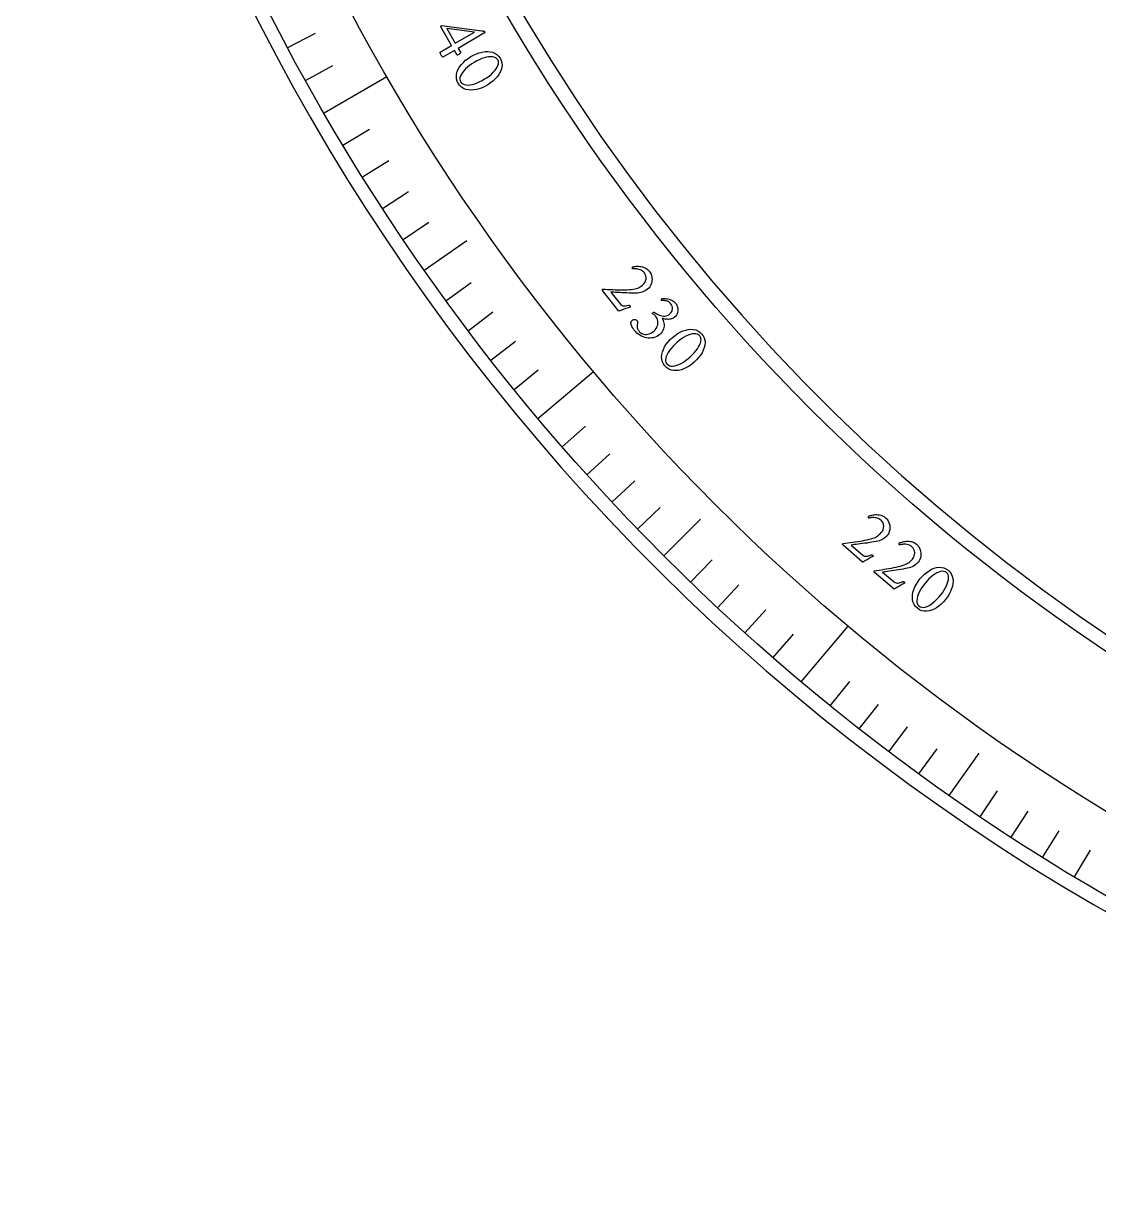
# Model space of a CAD drawing. Header units: millimetres. Extents: x -36.5 to 36.5, y -36.5 to 45.4.
# Drawn here: x -36.5 to -18.27, y -36.5 to -16.61 of the extents above; entities that cross this region are included whole.
import ezdxf

# ---------------------------------------------------------------- set-up
doc = ezdxf.new("R2010")
doc.units = ezdxf.units.MM
for name, color, linetype in [('CUT_INNER', 6, 'Continuous'), ('CUT_OUTER', 1, 'Continuous'), ('ENGRAVE', 7, 'Continuous'), ('ENGRAVE_FINE', 8, 'Continuous'), ('TEXT', 5, 'Continuous')]:
    doc.layers.add(name, color=color, linetype=linetype)

msp = doc.modelspace()

# ---------------------------------------------------------------- linework, layer by layer
at = {"layer": 'CUT_INNER'}
msp.add_arc((0, 0), 32.5, 92.46094, 87.53906, dxfattribs=at)
at = {"layer": 'CUT_OUTER'}
msp.add_arc((0.0001, -0.0001), 36.4999, 179.09243, 4.21888, dxfattribs=at)
at = {"layer": 'ENGRAVE'}
for points in [[(-31.4021, -18.13), (-30.3351, -17.514)], [(-29.7025, -20.7979), (-28.9816, -20.2931)], [(-27.7768, -23.3075), (-26.833, -22.5156)], [(-25.6397, -25.6397), (-25.0174, -25.0174)], [(-23.3075, -27.7768), (-22.5156, -26.833)], [(-20.7979, -29.7025), (-20.2931, -28.9816)]]:
    msp.add_lwpolyline(points, dxfattribs=at)
for radius in [36.26, 35.028, 32.74]:
    msp.add_circle((0, 0), radius, dxfattribs=at)
at = {"layer": 'ENGRAVE_FINE'}
for points in [[(-32.0157, -17.023), (-31.5495, -16.7752)], [(-31.7137, -17.5792), (-31.2519, -17.3232)], [(-31.0809, -18.6753), (-30.6283, -18.4033)], [(-30.7502, -19.2149), (-30.3025, -18.9351)], [(-30.4102, -19.7486), (-29.9674, -19.461)], [(-30.0609, -20.2763), (-29.6232, -19.9811)], [(-29.335, -21.3131), (-28.9078, -21.0027)], [(-28.9585, -21.8218), (-28.5368, -21.5041)], [(-28.5733, -22.3239), (-28.1572, -21.9988)], [(-28.1793, -22.8192), (-27.769, -22.4869)], [(-27.3658, -23.7887), (-26.9673, -23.4423)], [(-26.9464, -24.2627), (-26.5541, -23.9094)], [(-26.5189, -24.7293), (-26.1327, -24.3692)], [(-26.0833, -25.1883), (-25.7034, -24.8215)], [(-25.1883, -26.0833), (-24.8215, -25.7034)], [(-24.7293, -26.5189), (-24.3692, -26.1327)], [(-24.2627, -26.9464), (-23.9094, -26.5541)], [(-23.7887, -27.3658), (-23.4423, -26.9673)], [(-22.8192, -28.1793), (-22.4869, -27.769)], [(-22.3239, -28.5733), (-21.9988, -28.1572)], [(-21.8218, -28.9585), (-21.5041, -28.5368)], [(-21.3131, -29.335), (-21.0027, -28.9078)], [(-20.2763, -30.0609), (-19.9811, -29.6232)], [(-19.7486, -30.4102), (-19.461, -29.9674)], [(-19.2149, -30.7502), (-18.9351, -30.3025)], [(-18.6753, -31.0809), (-18.4033, -30.6283)]]:
    msp.add_lwpolyline(points, dxfattribs=at)
at = {"layer": 'TEXT'}
for points in [[(-28.6788, -16.7519), (-28.6768, -16.7563), (-28.676, -16.7606), (-28.6765, -16.7647), (-28.6781, -16.7687), (-28.6805, -16.7724), (-28.6832, -16.7756), (-28.6862, -16.7784), (-28.6895, -16.7806), (-29.1269, -17.0364), (-29.0883, -17.1022), (-29.0875, -17.1054), (-29.0886, -17.1095), (-29.0913, -17.1145), (-29.0959, -17.1204), (-29.1019, -17.1265), (-29.1087, -17.1324), (-29.1164, -17.1381), (-29.125, -17.1436), (-29.131, -17.1468), (-29.1363, -17.1491), (-29.141, -17.1504), (-29.1452, -17.1509), (-29.1905, -17.0736), (-29.3848, -17.1873), (-29.3852, -17.1869), (-29.3866, -17.1858), (-29.3888, -17.184), (-29.3919, -17.1815), (-29.3963, -17.1769), (-29.4022, -17.1688), (-29.4096, -17.1574), (-29.4185, -17.1425), (-29.4282, -17.1246), (-29.4337, -17.1111), (-29.4353, -17.1019), (-29.4327, -17.0971), (-29.2416, -16.986), (-29.4218, -16.6719), (-29.4214, -16.6681), (-29.4205, -16.6645), (-29.419, -16.6611), (-29.4169, -16.6578), (-29.4146, -16.6548), (-29.4123, -16.6523), (-29.41, -16.6503), (-29.4077, -16.6488), (-28.7262, -16.736), (-28.7207, -16.737), (-28.7144, -16.7382), (-28.7073, -16.7397), (-28.6994, -16.7414), (-28.6919, -16.7435), (-28.6859, -16.7459), (-28.6816, -16.7487), (-28.6788, -16.7519)], [(-28.8523, -16.7599), (-29.3213, -16.6995), (-29.1778, -16.949)], [(-28.4164, -17.2008), (-28.3972, -17.2393), (-28.3858, -17.2785), (-28.3822, -17.3185), (-28.3864, -17.3591), (-28.3974, -17.3998), (-28.4144, -17.4397), (-28.4372, -17.479), (-28.4659, -17.5176), (-28.4996, -17.5547), (-28.5373, -17.5897), (-28.5789, -17.6224), (-28.6245, -17.6529), (-28.6723, -17.6799), (-28.7203, -17.7023), (-28.7686, -17.72), (-28.8171, -17.7329), (-28.8649, -17.7408), (-28.9106, -17.743), (-28.9544, -17.7395), (-28.9962, -17.7305), (-29.0349, -17.7152), (-29.0692, -17.6933), (-29.0991, -17.6648), (-29.1246, -17.6295), (-29.1434, -17.5915), (-29.1545, -17.5523), (-29.1579, -17.512), (-29.1535, -17.4706), (-29.1423, -17.4291), (-29.1252, -17.3884), (-29.1022, -17.3486), (-29.0734, -17.3097), (-29.0395, -17.2724), (-29.0015, -17.2377), (-28.9595, -17.2054), (-28.9134, -17.1756), (-28.8653, -17.1493), (-28.8169, -17.1277), (-28.7684, -17.1107), (-28.7197, -17.0984), (-28.672, -17.0911), (-28.6265, -17.0893), (-28.583, -17.0931), (-28.5417, -17.1025), (-28.5037, -17.1177), (-28.4702, -17.1392), (-28.4411, -17.1669), (-28.4164, -17.2008)], [(-28.4536, -17.2309), (-28.4695, -17.2106), (-28.4897, -17.195), (-28.5143, -17.1842), (-28.5431, -17.1782), (-28.5754, -17.1765), (-28.6101, -17.1788), (-28.6473, -17.1852), (-28.687, -17.1956), (-28.7282, -17.2096), (-28.7701, -17.2271), (-28.8126, -17.248), (-28.8558, -17.2723), (-28.8971, -17.2986), (-28.9354, -17.3261), (-28.9705, -17.3548), (-29.0025, -17.3847), (-29.0306, -17.415), (-29.0541, -17.4447), (-29.0731, -17.474), (-29.0874, -17.5027), (-29.0964, -17.5301), (-29.0993, -17.5556), (-29.0961, -17.579), (-29.0869, -17.6004), (-29.0697, -17.6226), (-29.0483, -17.6394), (-29.0227, -17.6506), (-28.9929, -17.6564), (-28.9598, -17.6572), (-28.9243, -17.6538), (-28.8864, -17.6461), (-28.8461, -17.6341), (-28.8045, -17.6184), (-28.7626, -17.5997), (-28.7204, -17.5781), (-28.6779, -17.5535), (-28.6364, -17.5266), (-28.5984, -17.4989), (-28.564, -17.4704), (-28.5329, -17.4411), (-28.5059, -17.4116), (-28.4834, -17.3826), (-28.4654, -17.3542), (-28.452, -17.3262), (-28.4436, -17.2995), (-28.4411, -17.2747), (-28.4445, -17.2518), (-28.4536, -17.2309)], [(-26.2079, -21.4215), (-26.2247, -21.4266), (-26.2425, -21.4323), (-26.2613, -21.4386), (-26.2809, -21.4454), (-26.3007, -21.4523), (-26.3197, -21.459), (-26.3379, -21.4656), (-26.3553, -21.4719), (-26.3709, -21.4775), (-26.3838, -21.4822), (-26.3938, -21.4859), (-26.4011, -21.4886), (-26.6816, -21.1392), (-26.6817, -21.1367), (-26.6815, -21.1339), (-26.681, -21.1307), (-26.6803, -21.1272), (-26.6793, -21.1238), (-26.6782, -21.1211), (-26.6769, -21.1189), (-26.6754, -21.1174), (-26.6344, -21.1198), (-26.5928, -21.122), (-26.5504, -21.124), (-26.5074, -21.1258), (-26.4642, -21.1273), (-26.4216, -21.1283), (-26.3796, -21.1288), (-26.3381, -21.1288), (-26.298, -21.1283), (-26.2601, -21.1272), (-26.2243, -21.1255), (-26.1907, -21.1231), (-26.1576, -21.1194), (-26.1282, -21.1141), (-26.1024, -21.1072), (-26.0802, -21.0986), (-26.0601, -21.0886), (-26.0405, -21.0772), (-26.0213, -21.0643), (-26.0027, -21.0501), (-25.9797, -21.0283), (-25.9618, -21.0043), (-25.9492, -20.9781), (-25.9416, -20.9498), (-25.9397, -20.921), (-25.9437, -20.8937), (-25.9538, -20.8678), (-25.9698, -20.8434), (-25.9862, -20.8251), (-26.0038, -20.8099), (-26.0225, -20.7977), (-26.0424, -20.7885), (-26.0625, -20.7816), (-26.0819, -20.7764), (-26.1006, -20.7729), (-26.1185, -20.7711), (-26.1349, -20.7704), (-26.1487, -20.7701), (-26.16, -20.7704), (-26.1689, -20.7712), (-26.1709, -20.7678), (-26.1722, -20.7636), (-26.1726, -20.7588), (-26.1723, -20.7531), (-26.1715, -20.7478), (-26.1704, -20.7436), (-26.1692, -20.7406), (-26.1677, -20.7388), (-26.1605, -20.7366), (-26.1507, -20.7346), (-26.1382, -20.7326), (-26.123, -20.7306), (-26.1058, -20.7292), (-26.0873, -20.729), (-26.0675, -20.7299), (-26.0463, -20.7319), (-26.0246, -20.7352), (-26.003, -20.7402), (-25.9816, -20.7469), (-25.9603, -20.7552), (-25.9398, -20.7657), (-25.9206, -20.7788), (-25.9028, -20.7945), (-25.8863, -20.8128), (-25.8692, -20.8372), (-25.8559, -20.8629), (-25.8465, -20.8899), (-25.8409, -20.9184), (-25.8389, -20.9472), (-25.8403, -20.9753), (-25.8449, -21.0029), (-25.8529, -21.0299), (-25.8641, -21.0555), (-25.8781, -21.0787), (-25.8951, -21.0996), (-25.9151, -21.1183), (-25.937, -21.1345), (-25.9598, -21.1483), (-25.9835, -21.1598), (-26.0081, -21.1687), (-26.0334, -21.1756), (-26.0592, -21.1804), (-26.0855, -21.1834), (-26.1124, -21.1844), (-26.1486, -21.1843), (-26.1863, -21.1838), (-26.2255, -21.1829), (-26.2662, -21.1815), (-26.3071, -21.1798), (-26.3467, -21.1781), (-26.3851, -21.1763), (-26.4223, -21.1743), (-26.457, -21.1725), (-26.4881, -21.1708), (-26.5155, -21.1694), (-26.5393, -21.1681), (-26.3786, -21.368), (-26.3659, -21.3813), (-26.3519, -21.3913), (-26.3366, -21.398), (-26.3201, -21.4014), (-26.3018, -21.4021), (-26.2814, -21.4003), (-26.2586, -21.3962), (-26.2337, -21.3898), (-26.2298, -21.3891), (-26.226, -21.3899), (-26.2222, -21.3922), (-26.2184, -21.396), (-26.2171, -21.3979), (-26.2156, -21.4005), (-26.2139, -21.4039), (-26.2121, -21.4079), (-26.2104, -21.4121), (-26.2092, -21.4157), (-26.2083, -21.4188), (-26.2079, -21.4215)], [(-25.4371, -21.3595), (-25.4274, -21.3729), (-25.4189, -21.3885), (-25.4118, -21.4063), (-25.4059, -21.4262), (-25.402, -21.4474), (-25.4006, -21.469), (-25.4018, -21.4909), (-25.4056, -21.5133), (-25.4125, -21.5351), (-25.4232, -21.5556), (-25.4376, -21.5747), (-25.4558, -21.5924), (-25.4719, -21.6044), (-25.4889, -21.6139), (-25.507, -21.621), (-25.5261, -21.6256), (-25.5455, -21.6282), (-25.5647, -21.6293), (-25.5837, -21.6289), (-25.6025, -21.627), (-25.6203, -21.6242), (-25.6367, -21.6211), (-25.6516, -21.6177), (-25.665, -21.614), (-25.656, -21.6307), (-25.6484, -21.6495), (-25.6423, -21.6705), (-25.6376, -21.6935), (-25.635, -21.7177), (-25.6352, -21.7423), (-25.6383, -21.7672), (-25.6441, -21.7926), (-25.6535, -21.8175), (-25.667, -21.8411), (-25.6848, -21.8635), (-25.7067, -21.8846), (-25.7323, -21.904), (-25.759, -21.9198), (-25.7868, -21.9318), (-25.8158, -21.9402), (-25.8453, -21.9451), (-25.8748, -21.9469), (-25.9043, -21.9457), (-25.9337, -21.9415), (-25.9628, -21.9344), (-25.9911, -21.9248), (-26.0187, -21.9126), (-26.0454, -21.8979), (-26.0709, -21.881), (-26.0946, -21.8623), (-26.1167, -21.8416), (-26.1371, -21.8191), (-26.1453, -21.8086), (-26.1539, -21.7962), (-26.1627, -21.7821), (-26.1719, -21.7661), (-26.1805, -21.7493), (-26.1876, -21.7325), (-26.1934, -21.7157), (-26.1977, -21.6989), (-26.1976, -21.6949), (-26.1969, -21.6896), (-26.1956, -21.6829), (-26.1937, -21.6749), (-26.191, -21.6667), (-26.1873, -21.6594), (-26.1827, -21.6529), (-26.1771, -21.6475), (-26.1663, -21.6399), (-26.1552, -21.6347), (-26.1438, -21.632), (-26.1321, -21.6317), (-26.1209, -21.6335), (-26.1109, -21.6371), (-26.1023, -21.6425), (-26.0949, -21.6497), (-26.0879, -21.6602), (-26.0837, -21.6711), (-26.0824, -21.6827), (-26.084, -21.6948), (-26.0867, -21.707), (-26.089, -21.7189), (-26.0907, -21.7305), (-26.0919, -21.7418), (-26.0923, -21.7547), (-26.0909, -21.7674), (-26.0879, -21.78), (-26.0833, -21.7923), (-26.0774, -21.8042), (-26.071, -21.8154), (-26.0639, -21.826), (-26.0561, -21.836), (-26.0441, -21.8485), (-26.0302, -21.8594), (-26.0144, -21.8689), (-25.9968, -21.8769), (-25.9775, -21.8827), (-25.9566, -21.8853), (-25.9344, -21.8848), (-25.9106, -21.8812), (-25.8856, -21.8737), (-25.8597, -21.8616), (-25.833, -21.8448), (-25.8053, -21.8233), (-25.7867, -21.8057), (-25.7713, -21.7868), (-25.759, -21.7667), (-25.7497, -21.7453), (-25.7433, -21.7234), (-25.7396, -21.7014), (-25.7386, -21.6795), (-25.7402, -21.6576), (-25.7445, -21.6364), (-25.7513, -21.6167), (-25.7608, -21.5985), (-25.773, -21.5817), (-25.78, -21.5739), (-25.7878, -21.5665), (-25.7962, -21.5597), (-25.8053, -21.5532), (-25.8142, -21.5474), (-25.8219, -21.5421), (-25.8284, -21.5375), (-25.8338, -21.5335), (-25.8318, -21.5273), (-25.8287, -21.5216), (-25.8247, -21.5163), (-25.8196, -21.5115), (-25.8162, -21.5089), (-25.8131, -21.5069), (-25.8103, -21.5056), (-25.8078, -21.5051), (-25.7866, -21.5201), (-25.7646, -21.5337), (-25.7419, -21.5459), (-25.7185, -21.5565), (-25.6948, -21.565), (-25.6712, -21.5707), (-25.6476, -21.5736), (-25.6242, -21.5736), (-25.6011, -21.5702), (-25.5786, -21.5627), (-25.5566, -21.551), (-25.5352, -21.5353), (-25.5178, -21.5177), (-25.5049, -21.4982), (-25.4964, -21.4767), (-25.4924, -21.4533), (-25.493, -21.4293), (-25.4984, -21.4063), (-25.5086, -21.3841), (-25.5237, -21.3628), (-25.5371, -21.3486), (-25.5515, -21.337), (-25.5668, -21.3279), (-25.5832, -21.3213), (-25.5997, -21.3166), (-25.6153, -21.3131), (-25.63, -21.311), (-25.6439, -21.3101), (-25.6561, -21.3098), (-25.6661, -21.3094), (-25.6737, -21.3088), (-25.679, -21.308), (-25.6802, -21.3057), (-25.6805, -21.3026), (-25.6799, -21.2987), (-25.6785, -21.2941), (-25.6764, -21.2894), (-25.6739, -21.2853), (-25.671, -21.2816), (-25.6676, -21.2784), (-25.6494, -21.2768), (-25.6305, -21.2765), (-25.6109, -21.2773), (-25.5907, -21.2794), (-25.5701, -21.2829), (-25.5497, -21.288), (-25.5293, -21.2948), (-25.5091, -21.3033), (-25.4894, -21.3138), (-25.4709, -21.3266), (-25.4535, -21.3419), (-25.4371, -21.3595)], [(-24.9978, -21.874), (-24.9722, -21.9086), (-24.9542, -21.9452), (-24.9437, -21.9839), (-24.9408, -22.0246), (-24.9446, -22.0666), (-24.9543, -22.1089), (-24.97, -22.1515), (-24.9916, -22.1945), (-25.0183, -22.237), (-25.0493, -22.2779), (-25.0847, -22.3173), (-25.1243, -22.3553), (-25.1666, -22.3902), (-25.21, -22.4206), (-25.2545, -22.4464), (-25.3, -22.4676), (-25.3457, -22.4836), (-25.3904, -22.4937), (-25.4341, -22.4979), (-25.4768, -22.4962), (-25.5175, -22.488), (-25.5551, -22.4723), (-25.5896, -22.4494), (-25.6208, -22.4191), (-25.646, -22.385), (-25.6637, -22.3483), (-25.674, -22.3092), (-25.6769, -22.2676), (-25.6731, -22.2248), (-25.6633, -22.1818), (-25.6476, -22.1386), (-25.6259, -22.0952), (-25.599, -22.0527), (-25.5676, -22.0118), (-25.5319, -21.9728), (-25.4917, -21.9354), (-25.4488, -21.9012), (-25.4049, -21.8715), (-25.3601, -21.8464), (-25.3143, -21.8257), (-25.2686, -21.8103), (-25.2241, -21.8006), (-25.1806, -21.7968), (-25.1383, -21.7989), (-25.0982, -21.8073), (-25.0615, -21.8226), (-25.028, -21.8448), (-24.9978, -21.874)], [(-25.0292, -21.91), (-25.0484, -21.8928), (-25.071, -21.881), (-25.0971, -21.8746), (-25.1265, -21.8737), (-25.1586, -21.8776), (-25.1923, -21.8859), (-25.2279, -21.8987), (-25.2652, -21.9158), (-25.3033, -21.9368), (-25.3415, -21.9613), (-25.3798, -21.9892), (-25.4181, -22.0207), (-25.4542, -22.0537), (-25.4871, -22.0874), (-25.5167, -22.1218), (-25.543, -22.1568), (-25.5655, -22.1915), (-25.5835, -22.2249), (-25.5971, -22.257), (-25.6062, -22.2878), (-25.6103, -22.3164), (-25.6088, -22.3419), (-25.6015, -22.3645), (-25.5887, -22.3839), (-25.5679, -22.4028), (-25.5439, -22.4156), (-25.5167, -22.4222), (-25.4864, -22.4227), (-25.4537, -22.4178), (-25.4193, -22.4083), (-25.3833, -22.3941), (-25.3458, -22.3752), (-25.3075, -22.3526), (-25.2695, -22.3269), (-25.2317, -22.2983), (-25.1941, -22.2667), (-25.1579, -22.233), (-25.1253, -22.1991), (-25.0963, -22.1651), (-25.0709, -22.1308), (-25.0494, -22.0971), (-25.0322, -22.0647), (-25.0195, -22.0335), (-25.011, -22.0036), (-25.0075, -21.9758), (-25.0093, -21.951), (-25.0166, -21.929), (-25.0292, -21.91)], [(-22.0899, -25.647), (-22.1056, -25.655), (-22.1222, -25.6637), (-22.1395, -25.6731), (-22.1577, -25.6832), (-22.176, -25.6935), (-22.1935, -25.7034), (-22.2103, -25.713), (-22.2263, -25.7222), (-22.2408, -25.7305), (-22.2526, -25.7374), (-22.2618, -25.7427), (-22.2685, -25.7466), (-22.6055, -25.4513), (-22.606, -25.4488), (-22.6063, -25.446), (-22.6063, -25.4428), (-22.6062, -25.4392), (-22.6059, -25.4357), (-22.6052, -25.4328), (-22.6043, -25.4305), (-22.6031, -25.4287), (-22.5624, -25.424), (-22.521, -25.4189), (-22.4789, -25.4135), (-22.4362, -25.4078), (-22.3935, -25.4018), (-22.3513, -25.3953), (-22.3099, -25.3886), (-22.269, -25.3814), (-22.2296, -25.374), (-22.1924, -25.3663), (-22.1575, -25.3583), (-22.1248, -25.3502), (-22.0929, -25.3408), (-22.0648, -25.3304), (-22.0406, -25.3191), (-22.0203, -25.3069), (-22.0022, -25.2935), (-21.9848, -25.2788), (-21.9682, -25.2629), (-21.9523, -25.2456), (-21.9334, -25.2202), (-21.9201, -25.1934), (-21.9121, -25.1654), (-21.9096, -25.1362), (-21.9127, -25.1076), (-21.9214, -25.0814), (-21.9358, -25.0576), (-21.9559, -25.0363), (-21.9752, -25.0212), (-21.9951, -25.0093), (-22.0157, -25.0005), (-22.0369, -24.9949), (-22.0579, -24.9916), (-22.0779, -24.9898), (-22.0969, -24.9896), (-22.1149, -24.991), (-22.1311, -24.9931), (-22.1448, -24.9953), (-22.1559, -24.9975), (-22.1644, -24.9998), (-22.167, -24.9968), (-22.169, -24.9929), (-22.1703, -24.9882), (-22.1709, -24.9826), (-22.171, -24.9772), (-22.1707, -24.9729), (-22.17, -24.9697), (-22.1689, -24.9677), (-22.1622, -24.9643), (-22.1529, -24.9606), (-22.1409, -24.9564), (-22.1263, -24.9519), (-22.1096, -24.9475), (-22.0914, -24.9441), (-22.0717, -24.9415), (-22.0506, -24.9398), (-22.0286, -24.9393), (-22.0065, -24.9405), (-21.9842, -24.9434), (-21.9618, -24.9479), (-21.9398, -24.9546), (-21.9186, -24.9642), (-21.8984, -24.9765), (-21.8789, -24.9917), (-21.8579, -25.0128), (-21.8403, -25.0358), (-21.8263, -25.0608), (-21.8159, -25.0878), (-21.8089, -25.1158), (-21.8054, -25.1438), (-21.8052, -25.1718), (-21.8084, -25.1998), (-21.8149, -25.2268), (-21.8247, -25.2522), (-21.8378, -25.2757), (-21.8542, -25.2975), (-21.873, -25.3173), (-21.893, -25.3349), (-21.9144, -25.3503), (-21.937, -25.3634), (-21.9608, -25.3745), (-21.9854, -25.3838), (-22.0108, -25.3913), (-22.037, -25.3969), (-22.0727, -25.4031), (-22.1099, -25.4092), (-22.1487, -25.4151), (-22.1891, -25.4208), (-22.2296, -25.4262), (-22.2689, -25.4314), (-22.307, -25.4363), (-22.344, -25.4408), (-22.3785, -25.445), (-22.4094, -25.4488), (-22.4366, -25.4521), (-22.4603, -25.4551), (-22.2673, -25.624), (-22.2525, -25.6349), (-22.237, -25.6423), (-22.2208, -25.6462), (-22.2039, -25.6467), (-22.1858, -25.6442), (-22.166, -25.6389), (-22.1443, -25.631), (-22.1209, -25.6203), (-22.1172, -25.6189), (-22.1132, -25.619), (-22.1091, -25.6206), (-22.1047, -25.6238), (-22.1031, -25.6254), (-22.1012, -25.6277), (-22.099, -25.6307), (-22.0965, -25.6344), (-22.0941, -25.6382), (-22.0922, -25.6415), (-22.0908, -25.6445), (-22.0899, -25.647)], [(-21.5539, -26.0991), (-21.5694, -26.1074), (-21.5858, -26.1165), (-21.6029, -26.1262), (-21.6209, -26.1367), (-21.6389, -26.1474), (-21.6563, -26.1576), (-21.6728, -26.1676), (-21.6887, -26.1771), (-21.7029, -26.1857), (-21.7146, -26.1928), (-21.7238, -26.1984), (-21.7303, -26.2024), (-22.0734, -25.9142), (-22.0739, -25.9117), (-22.0743, -25.9088), (-22.0744, -25.9056), (-22.0744, -25.9021), (-22.0741, -25.8986), (-22.0735, -25.8957), (-22.0726, -25.8933), (-22.0715, -25.8915), (-22.0309, -25.8859), (-21.9896, -25.88), (-21.9476, -25.8738), (-21.905, -25.8672), (-21.8624, -25.8602), (-21.8205, -25.8529), (-21.7791, -25.8453), (-21.7384, -25.8373), (-21.6992, -25.829), (-21.6622, -25.8206), (-21.6274, -25.8119), (-21.5949, -25.8031), (-21.5632, -25.793), (-21.5354, -25.7821), (-21.5114, -25.7703), (-21.4913, -25.7576), (-21.4735, -25.7439), (-21.4564, -25.7288), (-21.4401, -25.7125), (-21.4246, -25.695), (-21.4063, -25.6691), (-21.3934, -25.6421), (-21.3861, -25.614), (-21.3842, -25.5847), (-21.3878, -25.5561), (-21.3971, -25.5301), (-21.412, -25.5067), (-21.4325, -25.4858), (-21.4521, -25.4711), (-21.4723, -25.4596), (-21.4931, -25.4512), (-21.5144, -25.446), (-21.5354, -25.4432), (-21.5555, -25.4418), (-21.5745, -25.442), (-21.5924, -25.4437), (-21.6086, -25.4462), (-21.6222, -25.4487), (-21.6333, -25.4511), (-21.6418, -25.4536), (-21.6444, -25.4507), (-21.6465, -25.4468), (-21.6478, -25.4421), (-21.6486, -25.4366), (-21.6488, -25.4311), (-21.6486, -25.4268), (-21.648, -25.4236), (-21.6469, -25.4216), (-21.6403, -25.4181), (-21.631, -25.4142), (-21.6191, -25.4098), (-21.6046, -25.4049), (-21.588, -25.4002), (-21.5699, -25.3964), (-21.5503, -25.3934), (-21.5292, -25.3912), (-21.5072, -25.3903), (-21.4851, -25.3911), (-21.4628, -25.3935), (-21.4403, -25.3975), (-21.4181, -25.4038), (-21.3968, -25.4129), (-21.3762, -25.4248), (-21.3565, -25.4396), (-21.335, -25.4602), (-21.317, -25.4828), (-21.3025, -25.5076), (-21.2915, -25.5343), (-21.2839, -25.5622), (-21.2798, -25.5901), (-21.279, -25.6181), (-21.2816, -25.6461), (-21.2876, -25.6733), (-21.2969, -25.6989), (-21.3095, -25.7227), (-21.3255, -25.7448), (-21.3438, -25.765), (-21.3635, -25.783), (-21.3845, -25.7988), (-21.4069, -25.8124), (-21.4304, -25.824), (-21.4548, -25.8338), (-21.48, -25.8418), (-21.5062, -25.848), (-21.5417, -25.855), (-21.5788, -25.8618), (-21.6175, -25.8685), (-21.6577, -25.875), (-21.698, -25.8813), (-21.7373, -25.8873), (-21.7753, -25.8929), (-21.8121, -25.8983), (-21.8466, -25.9032), (-21.8774, -25.9076), (-21.9046, -25.9115), (-21.9281, -25.9149), (-21.7317, -26.0798), (-21.7167, -26.0904), (-21.701, -26.0974), (-21.6847, -26.1011), (-21.6679, -26.1012), (-21.6498, -26.0983), (-21.6301, -26.0926), (-21.6086, -26.0842), (-21.5854, -26.073), (-21.5817, -26.0716), (-21.5778, -26.0716), (-21.5736, -26.0732), (-21.5691, -26.0762), (-21.5675, -26.0778), (-21.5655, -26.0801), (-21.5632, -26.083), (-21.5607, -26.0866), (-21.5582, -26.0904), (-21.5562, -26.0937), (-21.5548, -26.0966), (-21.5539, -26.0991)], [(-20.8197, -25.8825), (-20.7885, -25.9121), (-20.7643, -25.945), (-20.7473, -25.9813), (-20.7373, -26.0209), (-20.7338, -26.0629), (-20.736, -26.1063), (-20.744, -26.151), (-20.7579, -26.1971), (-20.7768, -26.2435), (-20.8003, -26.2892), (-20.8282, -26.3342), (-20.8606, -26.3784), (-20.8962, -26.4202), (-20.9337, -26.4576), (-20.973, -26.4907), (-21.0142, -26.5196), (-21.0564, -26.5432), (-21.0986, -26.5609), (-21.141, -26.5727), (-21.1833, -26.5785), (-21.2249, -26.5774), (-21.2646, -26.5685), (-21.3025, -26.5519), (-21.3386, -26.5275), (-21.3692, -26.4982), (-21.393, -26.4652), (-21.41, -26.4285), (-21.42, -26.3881), (-21.4237, -26.3452), (-21.4216, -26.3012), (-21.4136, -26.2559), (-21.3998, -26.2094), (-21.3807, -26.1628), (-21.3569, -26.1172), (-21.3285, -26.0725), (-21.2954, -26.0288), (-21.2591, -25.9876), (-21.221, -25.9508), (-21.1812, -25.9182), (-21.1397, -25.8899), (-21.0974, -25.8668), (-21.0552, -25.8495), (-21.0131, -25.8383), (-20.9711, -25.8329), (-20.9301, -25.8342), (-20.8913, -25.8429), (-20.8545, -25.859), (-20.8197, -25.8825)], [(-20.8443, -25.9235), (-20.8662, -25.9098), (-20.8906, -25.9021), (-20.9173, -25.9003), (-20.9465, -25.9045), (-20.9773, -25.914), (-21.0092, -25.9281), (-21.0419, -25.9468), (-21.0757, -25.9701), (-21.1096, -25.9974), (-21.143, -26.0281), (-21.1758, -26.0623), (-21.2081, -26.0999), (-21.2379, -26.1388), (-21.2645, -26.1777), (-21.2877, -26.2167), (-21.3075, -26.2557), (-21.3236, -26.2938), (-21.3355, -26.3298), (-21.3433, -26.3637), (-21.347, -26.3956), (-21.346, -26.4245), (-21.3401, -26.4494), (-21.329, -26.4704), (-21.313, -26.4873), (-21.2893, -26.5023), (-21.2634, -26.5107), (-21.2355, -26.5125), (-21.2055, -26.5077), (-21.1742, -26.4972), (-21.142, -26.4818), (-21.109, -26.4616), (-21.0753, -26.4366), (-21.0415, -26.4076), (-21.0085, -26.3757), (-20.9763, -26.341), (-20.9448, -26.3033), (-20.915, -26.2639), (-20.8888, -26.2248), (-20.8661, -26.1863), (-20.847, -26.1481), (-20.8317, -26.1112), (-20.8205, -26.0763), (-20.8133, -26.0433), (-20.8102, -26.0124), (-20.8115, -25.9845), (-20.8176, -25.9603), (-20.8286, -25.94), (-20.8443, -25.9235)]]:
    msp.add_lwpolyline(points, close=True, dxfattribs=at)

doc.saveas('drawing.dxf')
